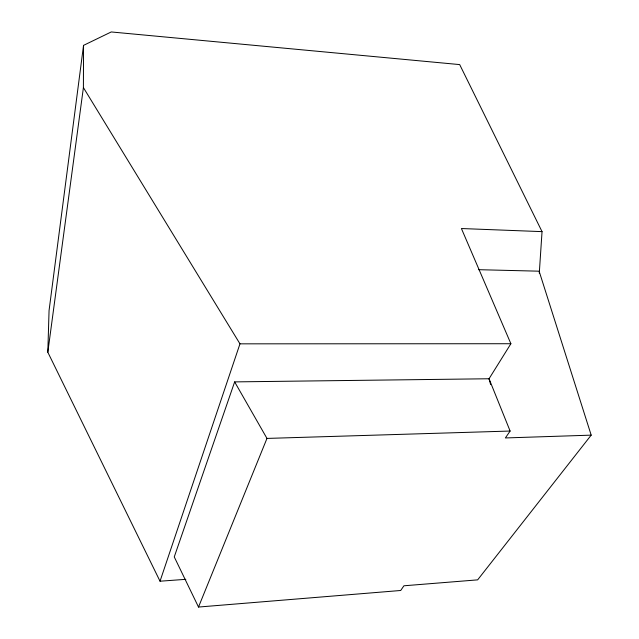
<?xml version="1.0" encoding="UTF-8"?>
<svg xmlns="http://www.w3.org/2000/svg" width="639" height="639" viewBox="0 0 639 639"><rect width="100%" height="100%" fill="white"/><g stroke="black" fill="none" stroke-linecap="round" stroke-linejoin="round"><path stroke-width="0.96" d="M185.837 579.325L160.03 581.21L47.813 352.225L83.405 87.607L83.541 45.369L111.242 31.95L459.689 64.595L542.04 231.63L539.284 273.173M47.813 352.225L49.059 310.554L83.541 45.369M160.03 581.21L239.968 343.838L83.405 87.607M542.04 231.63L461.414 228.53L510.888 343.726L489.043 378.759L234.649 381.89L174.255 556.912L198.505 607.05L400.709 590.484L403.928 585.787L477.645 579.861L591.187 435.143L539.132 271.184L478.643 269.69M198.505 607.05L266.974 438.418L234.649 381.89M490.624 384.486L489.043 378.759L510.114 431.045L505.377 437.947L591.187 435.143M266.974 438.418L510.114 431.045M239.968 343.838L510.888 343.726"/></g></svg>
